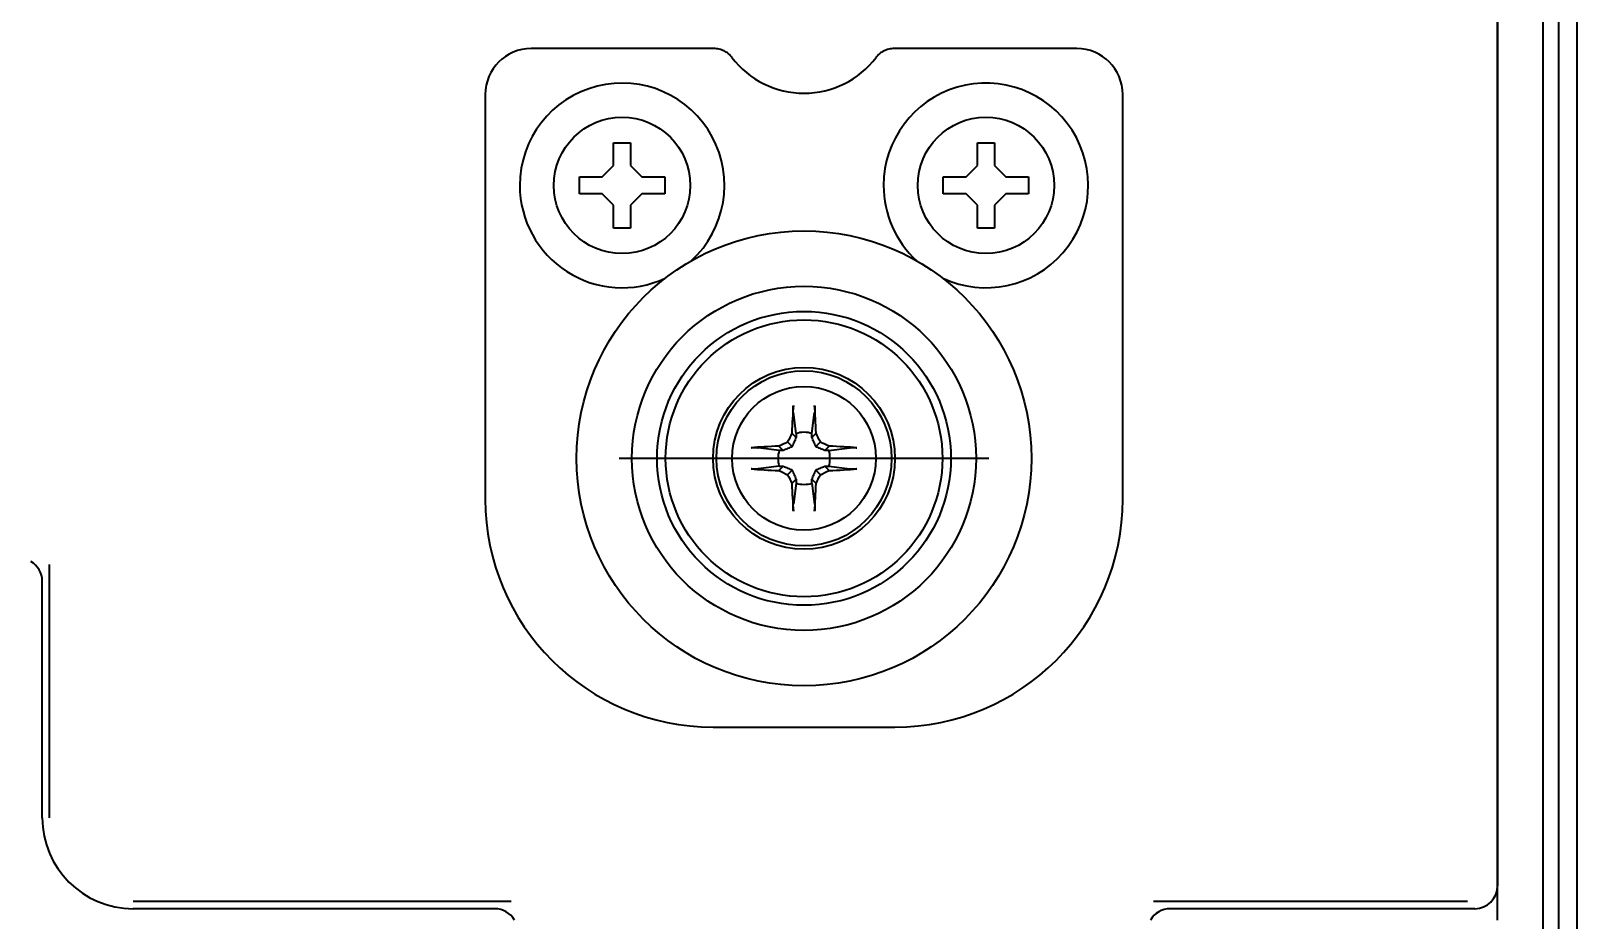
# Model space of a CAD drawing. Header units: inches. Extents: x 786 to 5755, y -850 to 3635.
# Drawn here: x 4189.2 to 4257.2, y 3372.6 to 3411.6 of the extents above; entities that cross this region are included whole.
import ezdxf

# ---------------------------------------------------------------- set-up
doc = ezdxf.new("R2010")
doc.units = ezdxf.units.IN
doc.layers.add('1', color=7, linetype='Continuous', true_color=0xffffff)

msp = doc.modelspace()

# ---------------------------------------------------------------- linework, layer by layer
at = {"layer": '1', "color": 7, "linetype": 'Continuous', "lineweight": 35}
for p, q in [((4255.74, 3463.901), (4255.74, 2485.051)), ((4256.44, 2809.868), (4256.44, 3463.851)), ((4257.24, 2809.868), (4257.24, 3463.851)), ((4253.74, 3372.548), (4253.74, 3460.151)), ((4253.74, 3460.051), (4253.74, 3374.05)), ((4219.278, 3410.868), (4211.24, 3410.868)), ((4235.24, 3410.868), (4227.202, 3410.868)), ((4209.222, 3408.851), (4209.222, 3391.051)), ((4237.257, 3391.051), (4237.257, 3408.851)), ((4214.865, 3405.726), (4214.865, 3406.726)), ((4214.865, 3406.726), (4215.615, 3406.726)), ((4215.615, 3406.726), (4215.615, 3405.726)), ((4230.865, 3405.726), (4230.865, 3406.726)), ((4230.865, 3406.726), (4231.615, 3406.726)), ((4231.615, 3406.726), (4231.615, 3405.726)), ((4214.365, 3405.226), (4214.865, 3405.726)), ((4215.615, 3405.726), (4216.115, 3405.226)), ((4230.365, 3405.226), (4230.865, 3405.726)), ((4231.615, 3405.726), (4232.115, 3405.226)), ((4213.365, 3404.476), (4213.365, 3405.226)), ((4213.365, 3405.226), (4214.365, 3405.226)), ((4216.115, 3405.226), (4217.115, 3405.226)), ((4217.115, 3405.226), (4217.115, 3404.476)), ((4229.365, 3404.476), (4229.365, 3405.226)), ((4229.365, 3405.226), (4230.365, 3405.226)), ((4232.115, 3405.226), (4233.115, 3405.226)), ((4233.115, 3405.226), (4233.115, 3404.476)), ((4214.365, 3404.476), (4213.365, 3404.476)), ((4214.865, 3403.976), (4214.365, 3404.476)), ((4216.115, 3404.476), (4215.615, 3403.976)), ((4217.115, 3404.476), (4216.115, 3404.476)), ((4230.365, 3404.476), (4229.365, 3404.476)), ((4230.865, 3403.976), (4230.365, 3404.476)), ((4232.115, 3404.476), (4231.615, 3403.976)), ((4233.115, 3404.476), (4232.115, 3404.476)), ((4214.865, 3402.976), (4214.865, 3403.976)), ((4215.615, 3403.976), (4215.615, 3402.976)), ((4230.865, 3402.976), (4230.865, 3403.976)), ((4231.615, 3403.976), (4231.615, 3402.976)), ((4215.615, 3402.976), (4214.865, 3402.976)), ((4231.615, 3402.976), (4230.865, 3402.976)), ((4222.89, 3393.941), (4222.772, 3394.863)), ((4223.59, 3393.941), (4223.708, 3394.863)), ((4222.893, 3393.766), (4222.705, 3393.955)), ((4223.586, 3393.766), (4223.775, 3393.955)), ((4222.15, 3393.201), (4221.228, 3393.319)), ((4222.324, 3393.198), (4222.136, 3393.386)), ((4222.722, 3393.369), (4222.519, 3393.571)), ((4223.758, 3393.369), (4223.96, 3393.571)), ((4224.155, 3393.198), (4224.344, 3393.386)), ((4224.33, 3393.201), (4225.252, 3393.319)), ((4231.365, 3392.851), (4215.115, 3392.851)), ((4222.15, 3392.501), (4221.228, 3392.383)), ((4222.324, 3392.504), (4222.136, 3392.316)), ((4222.722, 3392.333), (4222.519, 3392.13)), ((4222.893, 3391.935), (4222.705, 3391.747)), ((4223.586, 3391.935), (4223.775, 3391.747)), ((4223.758, 3392.333), (4223.96, 3392.13)), ((4224.155, 3392.504), (4224.344, 3392.316)), ((4224.33, 3392.501), (4225.252, 3392.383)), ((4222.89, 3391.761), (4222.772, 3390.839)), ((4223.59, 3391.761), (4223.708, 3390.839)), ((4190.055, 3377.051), (4190.055, 3388.179)), ((4189.74, 3377.051), (4189.74, 3387.452)), ((4219.24, 3381.033), (4227.24, 3381.033)), ((4210.368, 3373.366), (4193.74, 3373.366)), ((4209.64, 3373.051), (4193.74, 3373.051)), ((4252.425, 3373.366), (4238.612, 3373.366)), ((4252.74, 3373.051), (4239.339, 3373.051))]:
    msp.add_line(p, q, dxfattribs=at)
for centre, radius in [((4215.24, 3404.851), 3), ((4231.24, 3404.851), 3), ((4223.24, 3392.851), 10), ((4223.24, 3392.851), 7.566), ((4223.24, 3392.851), 6.461), ((4223.24, 3392.851), 6.086), ((4223.24, 3392.851), 4), ((4223.24, 3392.851), 3.85), ((4223.24, 3392.851), 3.16)]:
    msp.add_circle(centre, radius, dxfattribs=at)
for centre, radius, start, end in [((4211.24, 3408.851), 2.017, 90, 180), ((4223.24, 3412.889), 3.983, 217.31922, 322.68078), ((4235.24, 3408.851), 2.017, 0, 90), ((4215.24, 3404.851), 4.5, 312.55313, 180), ((4231.24, 3404.851), 4.5, 245.17688, 180), ((4215.24, 3404.851), 4.5, 180, 294.82875), ((4231.24, 3404.851), 4.5, 180, 227.4525), ((4223.24, 3392.851), 1.145, 72.20111, 107.79889), ((4223.24, 3392.851), 1.145, 162.20111, 197.79889), ((4223.24, 3392.851), 1.145, 342.20111, 17.79889), ((4223.24, 3392.851), 1.145, 252.20111, 287.79889), ((4219.24, 3391.051), 10.017, 180, 270), ((4227.24, 3391.051), 10.017, 270, 0), ((4193.74, 3377.051), 4, 180, 270)]:
    msp.add_arc(centre, radius, start, end, dxfattribs=at)
for centre, major_axis, ratio, start_param, end_param in [((4222.943, 3392.856), (0.065, 3.728), 0.072244, 0.900133, 1.272854), ((4223.536, 3392.856), (0.065, -3.728), 0.072244, 1.868738, 2.24146), ((4222.686, 3393.109), (1.559, 3.344), 0.094201, 1.359315, 1.476181), ((4223.794, 3393.109), (1.559, -3.344), 0.094201, 1.665412, 1.782277), ((4223.235, 3393.148), (3.728, 0.065), 0.072244, 1.868738, 2.24146), ((4222.981, 3393.405), (3.344, 1.559), 0.094201, 1.665412, 1.782277), ((4223.498, 3393.405), (3.344, -1.559), 0.094201, 1.359315, 1.476181), ((4223.245, 3393.148), (3.728, -0.065), 0.072244, 0.900133, 1.272854), ((4223.235, 3392.554), (-3.728, 0.065), 0.072244, 0.900133, 1.272854), ((4222.981, 3392.297), (-3.344, 1.559), 0.094201, 1.359315, 1.476181), ((4222.686, 3392.592), (-1.559, 3.344), 0.094201, 1.665412, 1.782277), ((4223.794, 3392.592), (-1.559, -3.344), 0.094201, 1.359315, 1.476181), ((4223.498, 3392.297), (-3.344, -1.559), 0.094201, 1.665412, 1.782277), ((4223.245, 3392.554), (-3.728, -0.065), 0.072244, 1.868738, 2.24146), ((4222.943, 3392.846), (-0.065, 3.728), 0.072244, 1.868738, 2.24146), ((4223.536, 3392.846), (-0.065, -3.728), 0.072244, 0.900133, 1.272854), ((4188.739, 3387.45), (0.708, 0.708), 0.998783, 5.498396, 6.545231), ((4252.739, 3374.052), (0.708, -0.708), 0.998783, 5.498396, 7.067974), ((4209.639, 3372.05), (0.708, 0.708), 0.998783, 6.021139, 7.067974), ((4239.34, 3372.05), (-0.708, 0.708), 0.998783, 5.498396, 6.545231)]:
    msp.add_ellipse(centre, major_axis=major_axis, ratio=ratio, start_param=start_param, end_param=end_param, dxfattribs=at)
for points, knots in [([(4220.073, 3410.475), (4220.026, 3410.536), (4219.973, 3410.591), (4219.855, 3410.689), (4219.79, 3410.73), (4219.653, 3410.798), (4219.58, 3410.824), (4219.431, 3410.859), (4219.354, 3410.868), (4219.278, 3410.868)], [0, 0, 0, 0, 0.25, 0.25, 0.5, 0.5, 0.75, 0.75, 1, 1, 1, 1]), ([(4227.202, 3410.868), (4227.125, 3410.868), (4227.049, 3410.859), (4226.9, 3410.824), (4226.827, 3410.798), (4226.69, 3410.73), (4226.625, 3410.689), (4226.507, 3410.591), (4226.453, 3410.536), (4226.407, 3410.475)], [0, 0, 0, 0, 0.25, 0.25, 0.5, 0.5, 0.75, 0.75, 1, 1, 1, 1]), ([(4222.772, 3394.863), (4222.771, 3394.87), (4222.77, 3394.878), (4222.769, 3394.893), (4222.769, 3394.898), (4222.768, 3394.909), (4222.768, 3394.921), (4222.767, 3394.934), (4222.767, 3394.947), (4222.767, 3394.954), (4222.767, 3394.975), (4222.767, 3394.989), (4222.767, 3395.012), (4222.767, 3395.019), (4222.767, 3395.034), (4222.767, 3395.05), (4222.767, 3395.065), (4222.768, 3395.08), (4222.768, 3395.087), (4222.769, 3395.11), (4222.769, 3395.124), (4222.771, 3395.151), (4222.772, 3395.164), (4222.773, 3395.176)], [0, 0, 0, 0, 0.125, 0.125, 0.1875, 0.1875, 0.25, 0.3125, 0.3125, 0.375, 0.375, 0.5, 0.5, 0.5625, 0.5625, 0.625, 0.6875, 0.6875, 0.75, 0.75, 0.875, 0.875, 1, 1, 1, 1]), ([(4223.707, 3395.176), (4223.708, 3395.164), (4223.709, 3395.152), (4223.71, 3395.124), (4223.711, 3395.11), (4223.712, 3395.08), (4223.712, 3395.065), (4223.713, 3395.042), (4223.713, 3395.034), (4223.713, 3395.019), (4223.713, 3395.004), (4223.713, 3394.989), (4223.713, 3394.975), (4223.713, 3394.968), (4223.713, 3394.947), (4223.712, 3394.934), (4223.712, 3394.915), (4223.711, 3394.909), (4223.711, 3394.898), (4223.71, 3394.888), (4223.709, 3394.879), (4223.709, 3394.871), (4223.708, 3394.867), (4223.708, 3394.863)], [0, 0, 0, 0, 0.125, 0.125, 0.25, 0.25, 0.375, 0.375, 0.4375, 0.4375, 0.5, 0.5625, 0.5625, 0.625, 0.625, 0.75, 0.75, 0.8125, 0.8125, 0.875, 0.9375, 0.9375, 1, 1, 1, 1]), ([(4220.914, 3393.318), (4220.926, 3393.319), (4220.939, 3393.32), (4220.966, 3393.321), (4220.981, 3393.322), (4221.011, 3393.323), (4221.026, 3393.323), (4221.049, 3393.324), (4221.056, 3393.324), (4221.072, 3393.324), (4221.087, 3393.324), (4221.101, 3393.324), (4221.116, 3393.324), (4221.123, 3393.324), (4221.144, 3393.324), (4221.157, 3393.323), (4221.175, 3393.323), (4221.181, 3393.322), (4221.192, 3393.322), (4221.203, 3393.321), (4221.212, 3393.32), (4221.22, 3393.32), (4221.224, 3393.319), (4221.228, 3393.319)], [0, 0, 0, 0, 0.125, 0.125, 0.25, 0.25, 0.375, 0.375, 0.4375, 0.4375, 0.5, 0.5625, 0.5625, 0.625, 0.625, 0.75, 0.75, 0.8125, 0.8125, 0.875, 0.9375, 0.9375, 1, 1, 1, 1]), ([(4222.722, 3393.369), (4222.654, 3393.339), (4222.587, 3393.31), (4222.455, 3393.253), (4222.389, 3393.225), (4222.324, 3393.198)], [0, 0, 0, 0, 0.5, 0.5, 1, 1, 1, 1]), ([(4222.893, 3393.766), (4222.866, 3393.702), (4222.838, 3393.636), (4222.781, 3393.504), (4222.752, 3393.437), (4222.722, 3393.369)], [0, 0, 0, 0, 0.5, 0.5, 1, 1, 1, 1]), ([(4223.758, 3393.369), (4223.728, 3393.437), (4223.699, 3393.504), (4223.642, 3393.636), (4223.614, 3393.702), (4223.586, 3393.766)], [0, 0, 0, 0, 0.5, 0.5, 1, 1, 1, 1]), ([(4224.155, 3393.198), (4224.09, 3393.225), (4224.025, 3393.253), (4223.893, 3393.31), (4223.826, 3393.339), (4223.758, 3393.369)], [0, 0, 0, 0, 0.5, 0.5, 1, 1, 1, 1]), ([(4225.252, 3393.319), (4225.259, 3393.32), (4225.267, 3393.32), (4225.282, 3393.321), (4225.287, 3393.322), (4225.298, 3393.322), (4225.31, 3393.323), (4225.323, 3393.323), (4225.336, 3393.324), (4225.343, 3393.324), (4225.364, 3393.324), (4225.378, 3393.324), (4225.4, 3393.324), (4225.408, 3393.324), (4225.423, 3393.324), (4225.439, 3393.324), (4225.454, 3393.323), (4225.469, 3393.323), (4225.476, 3393.323), (4225.499, 3393.322), (4225.513, 3393.321), (4225.54, 3393.32), (4225.553, 3393.319), (4225.565, 3393.318)], [0, 0, 0, 0, 0.125, 0.125, 0.1875, 0.1875, 0.25, 0.3125, 0.3125, 0.375, 0.375, 0.5, 0.5, 0.5625, 0.5625, 0.625, 0.6875, 0.6875, 0.75, 0.75, 0.875, 0.875, 1, 1, 1, 1]), ([(4221.228, 3392.383), (4221.221, 3392.382), (4221.212, 3392.381), (4221.198, 3392.38), (4221.192, 3392.38), (4221.181, 3392.379), (4221.17, 3392.379), (4221.157, 3392.379), (4221.144, 3392.378), (4221.137, 3392.378), (4221.116, 3392.378), (4221.102, 3392.378), (4221.079, 3392.378), (4221.072, 3392.378), (4221.056, 3392.378), (4221.041, 3392.378), (4221.026, 3392.379), (4221.011, 3392.379), (4221.003, 3392.379), (4220.981, 3392.38), (4220.967, 3392.381), (4220.939, 3392.382), (4220.926, 3392.383), (4220.914, 3392.384)], [0, 0, 0, 0, 0.125, 0.125, 0.1875, 0.1875, 0.25, 0.3125, 0.3125, 0.375, 0.375, 0.5, 0.5, 0.5625, 0.5625, 0.625, 0.6875, 0.6875, 0.75, 0.75, 0.875, 0.875, 1, 1, 1, 1]), ([(4222.324, 3392.504), (4222.389, 3392.477), (4222.455, 3392.449), (4222.587, 3392.392), (4222.654, 3392.363), (4222.722, 3392.333)], [0, 0, 0, 0, 0.5, 0.5, 1, 1, 1, 1]), ([(4222.722, 3392.333), (4222.752, 3392.265), (4222.781, 3392.198), (4222.838, 3392.066), (4222.866, 3392), (4222.893, 3391.935)], [0, 0, 0, 0, 0.5, 0.5, 1, 1, 1, 1]), ([(4223.586, 3391.935), (4223.614, 3392), (4223.642, 3392.066), (4223.699, 3392.198), (4223.728, 3392.265), (4223.758, 3392.333)], [0, 0, 0, 0, 0.5, 0.5, 1, 1, 1, 1]), ([(4223.758, 3392.333), (4223.826, 3392.363), (4223.893, 3392.392), (4224.025, 3392.449), (4224.09, 3392.477), (4224.155, 3392.504)], [0, 0, 0, 0, 0.5, 0.5, 1, 1, 1, 1]), ([(4225.565, 3392.384), (4225.553, 3392.383), (4225.541, 3392.382), (4225.513, 3392.381), (4225.499, 3392.38), (4225.469, 3392.379), (4225.454, 3392.378), (4225.431, 3392.378), (4225.423, 3392.378), (4225.408, 3392.378), (4225.393, 3392.378), (4225.378, 3392.378), (4225.364, 3392.378), (4225.357, 3392.378), (4225.336, 3392.378), (4225.323, 3392.378), (4225.304, 3392.379), (4225.298, 3392.379), (4225.287, 3392.38), (4225.277, 3392.381), (4225.268, 3392.381), (4225.259, 3392.382), (4225.256, 3392.383), (4225.252, 3392.383)], [0, 0, 0, 0, 0.125, 0.125, 0.25, 0.25, 0.375, 0.375, 0.4375, 0.4375, 0.5, 0.5625, 0.5625, 0.625, 0.625, 0.75, 0.75, 0.8125, 0.8125, 0.875, 0.9375, 0.9375, 1, 1, 1, 1]), ([(4222.773, 3390.525), (4222.772, 3390.537), (4222.771, 3390.55), (4222.77, 3390.578), (4222.769, 3390.592), (4222.768, 3390.622), (4222.767, 3390.637), (4222.767, 3390.66), (4222.767, 3390.667), (4222.767, 3390.683), (4222.767, 3390.698), (4222.767, 3390.712), (4222.767, 3390.727), (4222.767, 3390.734), (4222.767, 3390.755), (4222.767, 3390.768), (4222.768, 3390.786), (4222.768, 3390.792), (4222.769, 3390.803), (4222.77, 3390.814), (4222.77, 3390.823), (4222.771, 3390.831), (4222.771, 3390.835), (4222.772, 3390.839)], [0, 0, 0, 0, 0.125, 0.125, 0.25, 0.25, 0.375, 0.375, 0.4375, 0.4375, 0.5, 0.5625, 0.5625, 0.625, 0.625, 0.75, 0.75, 0.8125, 0.8125, 0.875, 0.9375, 0.9375, 1, 1, 1, 1]), ([(4223.708, 3390.839), (4223.709, 3390.832), (4223.709, 3390.823), (4223.71, 3390.809), (4223.711, 3390.804), (4223.711, 3390.792), (4223.712, 3390.781), (4223.712, 3390.768), (4223.713, 3390.755), (4223.713, 3390.748), (4223.713, 3390.727), (4223.713, 3390.713), (4223.713, 3390.69), (4223.713, 3390.683), (4223.713, 3390.667), (4223.713, 3390.652), (4223.712, 3390.637), (4223.712, 3390.622), (4223.712, 3390.614), (4223.711, 3390.592), (4223.71, 3390.578), (4223.709, 3390.55), (4223.708, 3390.537), (4223.707, 3390.525)], [0, 0, 0, 0, 0.125, 0.125, 0.1875, 0.1875, 0.25, 0.3125, 0.3125, 0.375, 0.375, 0.5, 0.5, 0.5625, 0.5625, 0.625, 0.6875, 0.6875, 0.75, 0.75, 0.875, 0.875, 1, 1, 1, 1])]:
    msp.add_open_spline(points, degree=3, knots=knots, dxfattribs=at)
for points in [[(4222.89, 3393.941), (4222.891, 3393.883), (4222.892, 3393.825), (4222.893, 3393.766)], [(4223.586, 3393.766), (4223.588, 3393.825), (4223.589, 3393.883), (4223.59, 3393.941)], [(4222.324, 3393.198), (4222.266, 3393.199), (4222.208, 3393.2), (4222.15, 3393.201)], [(4224.33, 3393.201), (4224.272, 3393.2), (4224.214, 3393.199), (4224.155, 3393.198)], [(4222.15, 3392.501), (4222.208, 3392.502), (4222.266, 3392.503), (4222.324, 3392.504)], [(4222.893, 3391.935), (4222.892, 3391.877), (4222.891, 3391.819), (4222.89, 3391.761)], [(4223.59, 3391.761), (4223.589, 3391.819), (4223.588, 3391.877), (4223.586, 3391.935)], [(4224.155, 3392.504), (4224.214, 3392.503), (4224.272, 3392.502), (4224.33, 3392.501)]]:
    msp.add_open_spline(points, degree=3, dxfattribs=at)

doc.saveas('drawing.dxf')
